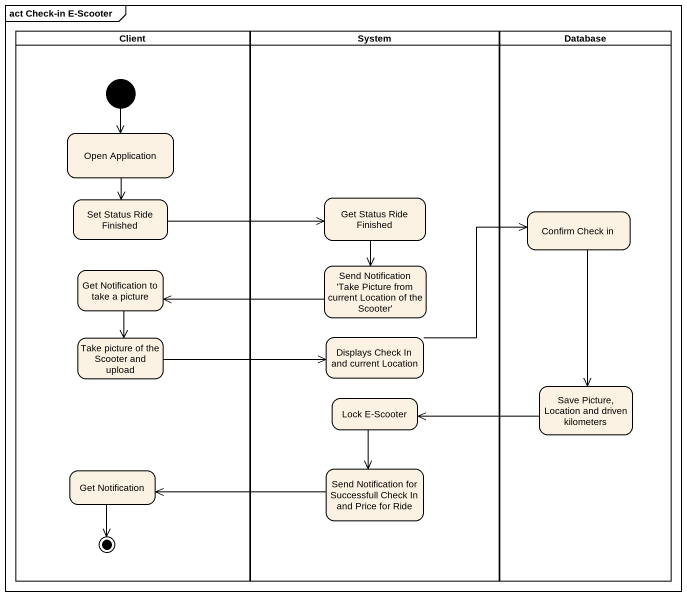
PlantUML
@startuml
mainframe act Check-in E-Scooter
hide empty description
state Client <<partition>> {
  state "Open Application" as Open_Application
  state "Set Status Ride Finished" as Set_Status_Ride_Finished
  state "Get Notification to take a picture" as Get_Notification_to_take_a
  state "Take picture of the Scooter and upload" as Take_picture_of_the_Scooter
  state "Get Notification" as Get_Notification
  [*] --> Open_Application
  Get_Notification --> [*]
}
state System <<partition>> {
  state "Get Status Ride Finished" as Get_Status_Ride_Finished
  state "Send Notification 'Take Picture from current Location of the Scooter'" as Send_Notification_Take
  state "Displays Check In and current Location" as Displays_Check_In_and
  state "Lock E-Scooter" as Lock_E_Scooter
  state "Send Notification for Successfull Check In and Price for Ride" as Send_Notification_for
}
state "Database" as Database_ <<partition>> {
  state "Confirm Check in" as Confirm_Check_in
  state "Save Picture, Location and driven kilometers" as Save_Picture_Location_and
}
Open_Application --> Set_Status_Ride_Finished
Set_Status_Ride_Finished -right-> Get_Status_Ride_Finished
Get_Status_Ride_Finished --> Send_Notification_Take
Confirm_Check_in --> Save_Picture_Location_and
Get_Notification_to_take_a --> Take_picture_of_the_Scooter
Send_Notification_Take -left-> Get_Notification_to_take_a
Take_picture_of_the_Scooter -right-> Displays_Check_In_and
Displays_Check_In_and -up-> Confirm_Check_in
Lock_E_Scooter --> Send_Notification_for
Save_Picture_Location_and -left-> Lock_E_Scooter
Send_Notification_for -left-> Get_Notification
@enduml
